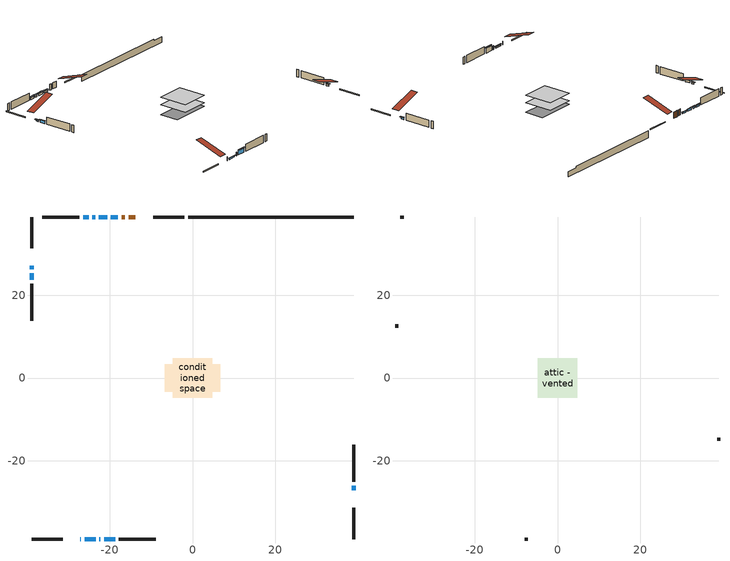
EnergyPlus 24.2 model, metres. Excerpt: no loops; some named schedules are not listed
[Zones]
conditioned space
 floor adiabatic (AdiabaticFloorConstruction): -4.82,-4.82 -4.82,4.82 4.82,4.82 4.82,-4.82 z0.55
 floor foundation (Slab1 construction): -6.71,-3.28 -6.71,3.28 6.71,3.28 6.71,-3.28 z-1.74
 wall outside (RimJoist1 construction): -1.99,38.86 -9.48,38.86 / -38.86,-38.86 -31.38,-38.86 / -38.86,38.86 -38.86,31.38 / 38.86,-38.86 38.86,-31.38 z0.55:0.85
 wall outside (AdiabaticWallConstruction 1): -13.81,38.86 -15.44,38.86 / -16.37,38.86 -17.13,38.86 z0.55:2.58
 wall outside (AdiabaticWallConstruction): -27.05,-38.86 -26.98,-38.86 / -22.46,-38.86 -22.28,-38.86 z0.55:1.77; -18.05,38.86 -19.68,38.86 / -38.86,27.05 -38.86,26.23 z0.55:1.03; -26.05,-38.86 -23.38,-38.86 z0.55:0.91; 38.86,-27.05 38.86,-25.95 / -25.08,38.86 -26.41,38.86 z0.55:1.16; -20.61,38.86 -22.59,38.86 z0.55:1.18; -23.52,38.86 -24.16,38.86 z0.55:1.19; -21.35,-38.86 -18.68,-38.86 z0.55:2.13; -38.86,25.3 -38.86,23.68 z0.55:1.34
 wall outside (Wall1 construction): -27.33,38.86 -36.23,38.86 / -17.75,-38.86 -8.86,-38.86 / -38.86,22.75 -38.86,13.86 / 38.86,-25.02 38.86,-16.13 z0.55:2.99
 wall foundation (FoundationWall1 construction): -1.07,38.86,-1.74 -1.07,38.86,0.55 34.87,38.86,0.55 34.87,38.86,0.02 38.86,38.86,0.02 38.86,38.86,-1.74
 window (WindowConstruction 6): -27.04,-38.86 -26.98,-38.86 z0.55:1.77
 window (WindowConstruction 8): -18.05,38.86 -19.68,38.86 z0.55:1.03
 window (WindowConstruction 9): -26.05,-38.86 -23.38,-38.86 z0.55:0.91
 window (WindowConstruction 10): -38.86,27.04 -38.86,26.23 z0.55:1.03
 window (WindowConstruction 7): -22.46,-38.86 -22.28,-38.86 z0.55:1.77
 window (WindowConstruction): 38.86,-27.04 38.86,-25.95 z0.55:1.16
 window (WindowConstruction 1): -20.61,38.86 -22.59,38.86 z0.55:1.18
 window (WindowConstruction 2): -23.52,38.86 -24.16,38.86 z0.55:1.18
 window (WindowConstruction 3): -25.09,38.86 -26.41,38.86 z0.55:1.16
 window (WindowConstruction 4): -21.35,-38.86 -18.68,-38.86 z0.55:2.13
 window (WindowConstruction 5): -38.86,25.3 -38.86,23.68 z0.55:1.34
 door (Door): -13.81,38.86 -15.44,38.86 z0.55:2.58
 door (Door 1): -16.37,38.86 -17.13,38.86 z0.55:2.58
 ceiling adiabatic (AdiabaticFloorConstruction): 4.82,-4.82 4.82,4.82 -4.82,4.82 -4.82,-4.82 z0.55
attic - vented
 floor to conditioned space (Floor1 construction Reversed): -4.82,-4.82 -4.82,4.82 4.82,4.82 4.82,-4.82 z2.99
 wall outside (Wall2 construction): -37.16,38.86 -37.94,38.86 / -7.93,-38.86 -7.15,-38.86 / -38.86,12.93 -38.86,12.15 / 38.86,-15.2 38.86,-14.42 z0.55:2.99
 roof outside (Roof1 construction): -12.89,38.86,2.99 -12.89,29.47,6.12 -10.41,29.47,6.12 -10.41,38.86,2.99; -27.97,-38.86,2.99 -27.97,-29.47,6.12 -30.45,-29.47,6.12 -30.45,-38.86,2.99; -38.86,27.97,2.99 -29.47,27.97,6.12 -29.47,30.45,6.12 -38.86,30.45,2.99; 38.86,-27.97,2.99 29.47,-27.97,6.12 29.47,-30.45,6.12 38.86,-30.45,2.99
shading: -19.88,38.86 -17.85,38.86 -17.85,39.28 -19.88,39.28 z1.23; -23.18,-38.86 -26.25,-38.86 -26.25,-39.28 -23.18,-39.28 z1.11; -38.86,26.03 -38.86,27.25 -39.28,27.25 -39.28,26.03 z1.23; 38.86,-25.75 38.86,-27.25 39.28,-27.25 39.28,-25.75 z1.36; -22.79,38.86 -20.41,38.86 -20.41,39.28 -22.79,39.28 z1.39; -24.36,38.86 -23.32,38.86 -23.32,39.28 -24.36,39.28 z1.39; -26.61,38.86 -24.88,38.86 -24.88,39.28 -26.61,39.28 z1.36; -18.48,-38.86 -21.55,-38.86 -21.55,-39.28 -18.48,-39.28 z2.33; -38.86,23.48 -38.86,25.5 -39.28,25.5 -39.28,23.48 z1.54
[Building]
Building 1: Terrain=Suburbs
[Site:Location]
Erieau AUT_ON: Latitude {deg}=42.25; Longitude {deg}=-81.9; Time Zone {hr}=-5; Elevation {m}=178; Keep Site Location Information=Yes
[Site:GroundTemperature:Shallow]
5.2292, 3.30147, 3.1471, 4.0619, 7.73432, 11.3896, 14.5586, 16.5661, 16.7366, 15.1039, 12.0157, 8.47254
[Site:WaterMainsTemperature]
Calculation Method=Schedule; Temperature Schedule=mains temperature schedule
[Material] Roughness=Rough; Thermal Absorptance=0.9
Name | Thickness {m} | Conductivity {W/m-K} | Density {kg/m3} | Specific Heat {J/kg-K} | Solar Absorptance | Visible Absorptance
asphalt or fiberglass shingles | 0.00635 | 0.162714 | 1121.4 | 1465.45 | 0.4 | 0.4
ceiling loosefill ins | 0.169333 | 0.0480833 | 16.02 | 1046.75 | 0.7 | 0.7
ceiling stud and cavity | 0.1397 | 0.162576 | 65.682 | 1177.47 | 0.7 | 0.7
concrete 4.0 in. | 0.1016 | 1.803125 | 2242.8 | 837.4 | 0.7 | 0.7
concrete 8.0 in. | 0.2032 | 1.803125 | 2242.8 | 837.4 | 0.7 | 0.7
door material | 0.04445 | 0.053851 | 512.64 | 1214.23 | 0.7 | 0.7
door material 1 | 0.04445 | 0.0639163 | 512.64 | 1214.23 | 0.7 | 0.7
floor covering | 0.0127 | 0.0433444 | 54.468 | 1339.84 | 0.6 | 0.6
floor rigid ins; wall rigid ins | 0.512978 | 0.029427 | 32.04 | 1214.23 | 0.7 | 0.7
floor stud and cavity | 0.1397 | 1.75129 | 37.0049 | 1207.88 | 0.7 | 0.7
furniture material conditioned space 1 | 0.1524 | 0.115458 | 640.8 | 1214.23 | 0.6 | 0.6
gypsum board | 0.0127 | 0.160291 | 801 | 837.4 | 0.6 | 0.6
osb sheathing 0.5 in. | 0.0127 | 0.115458 | 512.64 | 1214.23 | 0.7 | 0.7
osb sheathing 0.75 in. | 0.01905 | 0.115458 | 512.64 | 1214.23 | 0.7 | 0.7
rim joist stud and cavity | 0.0508 | 0.648972 | 50.32683 | 1063.81 | 0.6 | 0.6
wall stud and cavity | 0.1397 | 0.0981912 | 139.0536 | 1170.24 | 0.7 | 0.7
wall stud and cavity 1 | 0.0889 | 6.1454 | 50.32683 | 1063.81 | 0.6 | 0.6
wall stud and cavity 2 | 0.0889 | 0.380278 | 52.3479 | 1209.89 | 0.7 | 0.7
wall stud and cavity 3 | 0.0889 | 0.391764 | 83.0341 | 1211.67 | 0.7 | 0.7
wood siding | 0.0254 | 0.102417 | 544.68 | 1172.36 | 0.4 | 0.4
wood siding 1 | 0.00254 | 0.102417 | 544.68 | 1172.36 | 0.4 | 0.4
wood siding 2; wood siding 3; wood siding 4 | 0.0254 | 0.102417 | 544.68 | 1172.36 | 0.7 | 0.7
[WindowMaterial:SimpleGlazingSystem]
Name | U-Factor {W/m2-K} | Solar Heat Gain Coefficient
WindowMaterial | 2.68456 | 0.45
WindowMaterial 1 | 2.682855 | 0.5
WindowMaterial 2 | 2.68683 | 0.38
WindowMaterial 3 | 2.68399 | 0.47
WindowMaterial 4 | 2.67945 | 0.6
WindowMaterial 5 | 2.68399 | 0.52
WindowMaterial 6 | 7.61022 | 0.53
WindowMaterial 7 | 7.37402 | 0.57
WindowMaterial 8 | 2.68229 | 0.39
WindowMaterial 9 | 2.6874 | 0.41
[Construction]
AdiabaticFloorConstruction: floor stud and cavity, floor rigid ins, osb sheathing 0.75 in., floor covering
AdiabaticWallConstruction: wood siding 3, wall rigid ins, wall stud and cavity 2, gypsum board
AdiabaticWallConstruction 1: wood siding 4, wall rigid ins, wall stud and cavity 2, gypsum board
Door: door material
Door 1: door material 1
Floor1 construction Reversed: gypsum board, ceiling stud and cavity, ceiling loosefill ins
FoundationWall1 construction: concrete 8.0 in.
furniture construction conditioned space 1: furniture material conditioned space 1
PartitionWallConstruction: gypsum board, wall stud and cavity 3, gypsum board
RimJoist1 construction: wood siding 2, rim joist stud and cavity
Roof1 construction: asphalt or fiberglass shingles
Slab1 construction: concrete 4.0 in.
Wall1 construction: wood siding, osb sheathing 0.5 in., wall stud and cavity, gypsum board
Wall2 construction: wood siding 1, wall stud and cavity 1
WindowConstruction: WindowMaterial
WindowConstruction 1: WindowMaterial 1
WindowConstruction 10; WindowConstruction 8: WindowMaterial 8
WindowConstruction 2: WindowMaterial 2
WindowConstruction 3: WindowMaterial 3
WindowConstruction 4: WindowMaterial 4
WindowConstruction 5: WindowMaterial 5
WindowConstruction 6: WindowMaterial 6
WindowConstruction 7: WindowMaterial 7
WindowConstruction 9: WindowMaterial 9
[Zone] Multiplier=1; Part of Total Floor Area=Yes
Name | Volume {m3}
attic - vented | 47.2686
conditioned space | 447.9
[Space]
Name | Zone | Volume {m3}
attic - vented 1 | attic - vented | 47.2686
conditioned space 1 | conditioned space | 447.9
[ZoneInfiltration:EffectiveLeakageArea]
infil attic - vented 1: Zone or Space=attic - vented 1; Schedule=Always On Discrete; Effective Air Leakage Area {cm2}=4464; Stack Coefficient=0.000387285; Wind Coefficient=1.32964e-05
[ZoneMixing]
whole house fan mix: Zone or Space=attic - vented; Schedule=Always On Continuous; Design Flow Rate Calculation Method=Flow/Zone; Design Flow Rate {m3/s}=0; Source Zone or Space=conditioned space
[SurfaceProperty:ExposedFoundationPerimeter]
Slab1: Exposed Perimeter Calculation Method=TotalExposedPerimeter; Total Exposed Perimeter {m}=39.93
[InternalMass] Zone or ZoneList=conditioned space; Space or SpaceList=conditioned space 1
Name | Construction | Surface Area {m2}
furniture mass conditioned space 1 | furniture construction conditioned space 1 | 72.3599
partition wall mass | PartitionWallConstruction | 180.9
[Lights]
interior lighting: Zone or ZoneList or Space or SpaceList=conditioned space 1; Schedule=interior lighting schedule; Design Level Calculation Method=LightingLevel; Lighting Level {W}=343.2; Return Air Fraction=0; Fraction Radiant=0.6; Fraction Visible=0.2; Fraction Replaceable=1
[People]
occupants: Zone or ZoneList or Space or SpaceList=conditioned space 1; Number of People Schedule=occupants schedule; Number of People Calculation Method=People; Number of People=3; Fraction Radiant=0.314171; Sensible Heat Fraction=0.56303; Activity Level Schedule=occupants activity schedule; Carbon Dioxide Generation Rate {m3/s-W}=0; Enable ASHRAE 55 Comfort Warnings=No; Mean Radiant Temperature Calculation Type=EnclosureAveraged
[ElectricEquipment] Zone or ZoneList or Space or SpaceList=conditioned space 1; Design Level Calculation Method=EquipmentLevel
Name | Schedule | Design Level {W} | Fraction Latent | Fraction Radiant | Fraction Lost
clothes dryer | clothes dryer schedule | 140.772 | 0.015 | 0.081 | 0.85
clothes washer | clothes washer schedule | 32.1985 | 0.03 | 0.162 | 0.7
cooking range | cooking range schedule | 215.147 | 0.08 | 0.432 | 0.2
dishwasher | dishwasher schedule | 66.8632 | 0.3 | 0.18 | 0.4
fridge | fridge schedule | 72.9452 | 0 | 0.6 | 0
mech vent house fan | mech vent house fan schedule | 0.95 | 0 | 0 | 1
mech vent house fan cfis | mech vent house fan cfis schedule | 0 | 0 | 0 | 0
misc plug loads | misc plug loads schedule | 494.7 | 0.045 | 0.513 | 0.1
whole house fan | Always On Discrete | 0 | 0 | 0 | 1
[OtherEquipment] Zone or ZoneList or Space or SpaceList=conditioned space 1; Design Level Calculation Method=EquipmentLevel
Name | Fuel Type | Schedule | Design Level {W} | Fraction Latent | Fraction Radiant | Fraction Lost
clothes dryer 1 | Electricity | clothes dryer schedule | 0 | 0.015 | 0.081 | 0.85
cooking range 1 | Electricity | cooking range schedule | 0 | 0.08 | 0.432 | 0.2
general water use latent | None | general water use schedule | 62.594 | 1 | 0 | 0
general water use sensible | None | general water use schedule | -61.6891 | 0 | 0.6 | 0
mech vent house fan latent load | None | Always On Discrete | 0 | 1 | 0 | 0
mech vent house fan sensible load | None | Always On Discrete | 0 | 0 | 0 | 0
water heater energy adjustment1 | NaturalGas | Always On Discrete | 0.01 | 0 | 0 | 1
[ZoneInfiltration:DesignFlowRate] Zone or ZoneList or Space or SpaceList=conditioned space 1; Schedule=Always On Discrete; Design Flow Rate Calculation Method=Flow/Zone; Design Flow Rate {m3/s}=0
infil flow; natural vent flow; whole house fan flow
[AvailabilityManager:Scheduled]
central ac and furnace airloop Availability Manager: Schedule=Always On Discrete
[Foundation:Kiva]
Foundation Kiva 1: Initial Indoor Air Temperature {C}=18; Wall Height Above Grade {m}=0.549981; Wall Depth Below Slab {m}=0.2032
[Foundation:Kiva:Settings]
Soil Conductivity {W/m-K}=0.849921; Soil Density {kg/m3}=1842.3; Soil Specific Heat {J/kg-K}=418.7; Ground Solar Absorptivity=0.9; Ground Thermal Absorptivity=0.9; Ground Surface Roughness {m}=0.03; Far-Field Width {m}=40; Deep-Ground Boundary Condition=ZeroFlux; Deep-Ground Depth {m}=40; Minimum Cell Dimension {m}=0.2; Maximum Cell Growth Coefficient=3; Simulation Timestep=Timestep
[Exterior:Lights]
exterior lighting: Schedule=exterior lighting schedule; Design Level {W}=75.6
[EnergyManagementSystem:GlobalVariable]
central_ac_and_furnace_airloop_Fan_RTF
infil_program_Qfan
infil_program_Qinf
natural_vent_program_Qnv
natural_vent_program_Qwhf
[EnergyManagementSystem:Sensor]
Name | Output:Variable or Output:Meter Index Key | Output:Variable or Output:Meter
airflow_gain | infil flow | Infiltration Sensible Heat Gain Energy
airflow_gain_1 | natural vent flow | Infiltration Sensible Heat Gain Energy
airflow_gain_2 | whole house fan flow | Infiltration Sensible Heat Gain Energy
airflow_loss | infil flow | Infiltration Sensible Heat Loss Energy
airflow_loss_1 | natural vent flow | Infiltration Sensible Heat Loss Energy
airflow_loss_2 | whole house fan flow | Infiltration Sensible Heat Loss Energy
clg_load_cond |  | Cooling:EnergyTransfer:Zone:CONDITIONED SPACE
clg_sp_s; clg_sp_s_1 | cooling setpoint | Schedule Value
clothes_dryer_exhaust_0_sch_s | clothes dryer exhaust 0 schedule | Schedule Value
cool_season | cooling season schedule | Schedule Value
htg_load_cond |  | Heating:EnergyTransfer:Zone:CONDITIONED SPACE
htg_sp_s; htg_sp_s_1 | heating setpoint | Schedule Value
ig_ee_conv | clothes dryer | Electric Equipment Convective Heating Energy
ig_ee_conv_2 | cooking range | Electric Equipment Convective Heating Energy
ig_ee_conv_4 | fridge | Electric Equipment Convective Heating Energy
ig_ee_conv_5 | misc plug loads | Electric Equipment Convective Heating Energy
ig_ee_conv_6 | whole house fan | Electric Equipment Convective Heating Energy
ig_ee_rad | clothes dryer | Electric Equipment Radiant Heating Energy
ig_ee_rad_2 | cooking range | Electric Equipment Radiant Heating Energy
ig_ee_rad_4 | fridge | Electric Equipment Radiant Heating Energy
ig_ee_rad_5 | misc plug loads | Electric Equipment Radiant Heating Energy
ig_ee_rad_6 | whole house fan | Electric Equipment Radiant Heating Energy
ig_lgt_conv | interior lighting | Lights Convective Heating Energy
ig_lgt_rad | interior lighting | Lights Radiant Heating Energy
ig_lgt_vis | interior lighting | Lights Visible Radiation Heating Energy
ig_oe_conv | clothes dryer 1 | Other Equipment Convective Heating Energy
ig_oe_conv_1 | cooking range 1 | Other Equipment Convective Heating Energy
ig_oe_conv_2 | general water use latent | Other Equipment Convective Heating Energy
ig_oe_conv_3 | general water use sensible | Other Equipment Convective Heating Energy
ig_oe_conv_4 | water heater energy adjustment1 | Other Equipment Convective Heating Energy
ig_oe_rad | clothes dryer 1 | Other Equipment Radiant Heating Energy
ig_oe_rad_1 | cooking range 1 | Other Equipment Radiant Heating Energy
ig_oe_rad_2 | general water use latent | Other Equipment Radiant Heating Energy
ig_oe_rad_3 | general water use sensible | Other Equipment Radiant Heating Energy
ig_oe_rad_4 | water heater energy adjustment1 | Other Equipment Radiant Heating Energy
ig_ppl_conv | occupants | People Convective Heating Energy
ig_ppl_rad | occupants | People Radiant Heating Energy
im_conv | furniture mass conditioned space 1 | Surface Inside Face Convection Heat Gain Energy
im_conv_1 | partition wall mass | Surface Inside Face Convection Heat Gain Energy
im_ig | furniture mass conditioned space 1 | Surface Inside Face Internal Gains Radiation Heat Gain Energy
im_ig_1 | partition wall mass | Surface Inside Face Internal Gains Radiation Heat Gain Energy
im_lgt | furniture mass conditioned space 1 | Surface Inside Face Lights Radiation Heat Gain Energy
im_lgt_1 | partition wall mass | Surface Inside Face Lights Radiation Heat Gain Energy
im_sol | furniture mass conditioned space 1 | Surface Inside Face Solar Radiation Heat Gain Energy
im_sol_1 | partition wall mass | Surface Inside Face Solar Radiation Heat Gain Energy
im_surf | furniture mass conditioned space 1 | Surface Inside Face Net Surface Thermal Radiation Heat Gain Energy
im_surf_1 | partition wall mass | Surface Inside Face Net Surface Thermal Radiation Heat Gain Energy
mv_conv | mech vent house fan | Electric Equipment Convective Heating Energy
mv_conv_1 | mech vent house fan cfis | Electric Equipment Convective Heating Energy
mv_conv_2 | mech vent house fan latent load | Other Equipment Convective Heating Energy
mv_conv_3 | mech vent house fan sensible load | Other Equipment Convective Heating Energy
mv_rad | mech vent house fan | Electric Equipment Radiant Heating Energy
mv_rad_1 | mech vent house fan cfis | Electric Equipment Radiant Heating Energy
mv_rad_2 | mech vent house fan latent load | Other Equipment Radiant Heating Energy
mv_rad_3 | mech vent house fan sensible load | Other Equipment Radiant Heating Energy
natural_vent_s | natural vent schedule | Schedule Value
out_pb_s |  | Site Outdoor Air Barometric Pressure
out_wt_s |  | Site Outdoor Air Humidity Ratio
site_vw_s |  | Site Wind Speed
ss_back_out | Window1 | Surface Window Shortwave from Zone Back Out Window Heat Transfer Rate
ss_back_out_1 | Window10 | Surface Window Shortwave from Zone Back Out Window Heat Transfer Rate
ss_back_out_10 | Window9 | Surface Window Shortwave from Zone Back Out Window Heat Transfer Rate
ss_back_out_2 | Window12 | Surface Window Shortwave from Zone Back Out Window Heat Transfer Rate
ss_back_out_3 | Window13 | Surface Window Shortwave from Zone Back Out Window Heat Transfer Rate
ss_back_out_4 | Window2 | Surface Window Shortwave from Zone Back Out Window Heat Transfer Rate
ss_back_out_5 | Window4 | Surface Window Shortwave from Zone Back Out Window Heat Transfer Rate
ss_back_out_6 | Window5 | Surface Window Shortwave from Zone Back Out Window Heat Transfer Rate
ss_back_out_7 | Window6 | Surface Window Shortwave from Zone Back Out Window Heat Transfer Rate
ss_back_out_8 | Window7 | Surface Window Shortwave from Zone Back Out Window Heat Transfer Rate
ss_back_out_9 | Window8 | Surface Window Shortwave from Zone Back Out Window Heat Transfer Rate
ss_conv | Door1 | Surface Inside Face Convection Heat Gain Energy
ss_conv_1 | Door3 | Surface Inside Face Convection Heat Gain Energy
ss_conv_10 | Window7 | Surface Inside Face Convection Heat Gain Energy
ss_conv_11 | Window8 | Surface Inside Face Convection Heat Gain Energy
ss_conv_12 | Window9 | Surface Inside Face Convection Heat Gain Energy
ss_conv_2 | Window1 | Surface Inside Face Convection Heat Gain Energy
ss_conv_3 | Window10 | Surface Inside Face Convection Heat Gain Energy
ss_conv_4 | Window12 | Surface Inside Face Convection Heat Gain Energy
ss_conv_5 | Window13 | Surface Inside Face Convection Heat Gain Energy
ss_conv_6 | Window2 | Surface Inside Face Convection Heat Gain Energy
ss_conv_7 | Window4 | Surface Inside Face Convection Heat Gain Energy
ss_conv_8 | Window5 | Surface Inside Face Convection Heat Gain Energy
ss_conv_9 | Window6 | Surface Inside Face Convection Heat Gain Energy
ss_ig | Door1 | Surface Inside Face Internal Gains Radiation Heat Gain Energy
ss_ig_1 | Door3 | Surface Inside Face Internal Gains Radiation Heat Gain Energy
ss_ig_10 | Window7 | Surface Inside Face Internal Gains Radiation Heat Gain Energy
ss_ig_11 | Window8 | Surface Inside Face Internal Gains Radiation Heat Gain Energy
ss_ig_12 | Window9 | Surface Inside Face Internal Gains Radiation Heat Gain Energy
ss_ig_2 | Window1 | Surface Inside Face Internal Gains Radiation Heat Gain Energy
ss_ig_3 | Window10 | Surface Inside Face Internal Gains Radiation Heat Gain Energy
ss_ig_4 | Window12 | Surface Inside Face Internal Gains Radiation Heat Gain Energy
ss_ig_5 | Window13 | Surface Inside Face Internal Gains Radiation Heat Gain Energy
ss_ig_6 | Window2 | Surface Inside Face Internal Gains Radiation Heat Gain Energy
ss_ig_7 | Window4 | Surface Inside Face Internal Gains Radiation Heat Gain Energy
ss_ig_8 | Window5 | Surface Inside Face Internal Gains Radiation Heat Gain Energy
ss_ig_9 | Window6 | Surface Inside Face Internal Gains Radiation Heat Gain Energy
ss_lgt | Door1 | Surface Inside Face Lights Radiation Heat Gain Energy
ss_lgt_1 | Door3 | Surface Inside Face Lights Radiation Heat Gain Energy
ss_sol | Door1 | Surface Inside Face Solar Radiation Heat Gain Energy
ss_sol_1 | Door3 | Surface Inside Face Solar Radiation Heat Gain Energy
ss_surf | Door1 | Surface Inside Face Net Surface Thermal Radiation Heat Gain Energy
ss_surf_1 | Door3 | Surface Inside Face Net Surface Thermal Radiation Heat Gain Energy
ss_surf_10 | Window7 | Surface Inside Face Net Surface Thermal Radiation Heat Gain Energy
ss_surf_11 | Window8 | Surface Inside Face Net Surface Thermal Radiation Heat Gain Energy
ss_surf_12 | Window9 | Surface Inside Face Net Surface Thermal Radiation Heat Gain Energy
ss_surf_2 | Window1 | Surface Inside Face Net Surface Thermal Radiation Heat Gain Energy
ss_surf_3 | Window10 | Surface Inside Face Net Surface Thermal Radiation Heat Gain Energy
ss_surf_4 | Window12 | Surface Inside Face Net Surface Thermal Radiation Heat Gain Energy
ss_surf_5 | Window13 | Surface Inside Face Net Surface Thermal Radiation Heat Gain Energy
ss_surf_6 | Window2 | Surface Inside Face Net Surface Thermal Radiation Heat Gain Energy
ss_surf_7 | Window4 | Surface Inside Face Net Surface Thermal Radiation Heat Gain Energy
ss_surf_8 | Window5 | Surface Inside Face Net Surface Thermal Radiation Heat Gain Energy
ss_surf_9 | Window6 | Surface Inside Face Net Surface Thermal Radiation Heat Gain Energy
ss_trans_in | Window1 | Surface Window Transmitted Solar Radiation Rate
ss_trans_in_1 | Window10 | Surface Window Transmitted Solar Radiation Rate
ss_trans_in_10 | Window9 | Surface Window Transmitted Solar Radiation Rate
ss_trans_in_2 | Window12 | Surface Window Transmitted Solar Radiation Rate
ss_trans_in_3 | Window13 | Surface Window Transmitted Solar Radiation Rate
ss_trans_in_4 | Window2 | Surface Window Transmitted Solar Radiation Rate
ss_trans_in_5 | Window4 | Surface Window Transmitted Solar Radiation Rate
ss_trans_in_6 | Window5 | Surface Window Transmitted Solar Radiation Rate
ss_trans_in_7 | Window6 | Surface Window Transmitted Solar Radiation Rate
ss_trans_in_8 | Window7 | Surface Window Transmitted Solar Radiation Rate
ss_trans_in_9 | Window8 | Surface Window Transmitted Solar Radiation Rate
ss_trans_out | Window1 | Surface Inside Face Initial Transmitted Diffuse Transmitted Out Window Solar Radiation Rate
ss_trans_out_1 | Window10 | Surface Inside Face Initial Transmitted Diffuse Transmitted Out Window Solar Radiation Rate
ss_trans_out_10 | Window9 | Surface Inside Face Initial Transmitted Diffuse Transmitted Out Window Solar Radiation Rate
ss_trans_out_2 | Window12 | Surface Inside Face Initial Transmitted Diffuse Transmitted Out Window Solar Radiation Rate
ss_trans_out_3 | Window13 | Surface Inside Face Initial Transmitted Diffuse Transmitted Out Window Solar Radiation Rate
ss_trans_out_4 | Window2 | Surface Inside Face Initial Transmitted Diffuse Transmitted Out Window Solar Radiation Rate
ss_trans_out_5 | Window4 | Surface Inside Face Initial Transmitted Diffuse Transmitted Out Window Solar Radiation Rate
ss_trans_out_6 | Window5 | Surface Inside Face Initial Transmitted Diffuse Transmitted Out Window Solar Radiation Rate
ss_trans_out_7 | Window6 | Surface Inside Face Initial Transmitted Diffuse Transmitted Out Window Solar Radiation Rate
ss_trans_out_8 | Window7 | Surface Inside Face Initial Transmitted Diffuse Transmitted Out Window Solar Radiation Rate
ss_trans_out_9 | Window8 | Surface Inside Face Initial Transmitted Diffuse Transmitted Out Window Solar Radiation Rate
s_conv | Floor1 | Surface Inside Face Convection Heat Gain Energy
s_conv_1 | FoundationWall1 | Surface Inside Face Convection Heat Gain Energy
s_conv_10 | Wall1:180 | Surface Inside Face Convection Heat Gain Energy
s_conv_11 | Wall1:270 | Surface Inside Face Convection Heat Gain Energy
s_conv_12 | Wall1:90 | Surface Inside Face Convection Heat Gain Energy
s_conv_2 | inferred conditioned ceiling | Surface Inside Face Convection Heat Gain Energy
s_conv_3 | inferred conditioned floor | Surface Inside Face Convection Heat Gain Energy
s_conv_4 | RimJoist1:0 | Surface Inside Face Convection Heat Gain Energy
s_conv_5 | RimJoist1:180 | Surface Inside Face Convection Heat Gain Energy
s_conv_6 | RimJoist1:270 | Surface Inside Face Convection Heat Gain Energy
s_conv_7 | RimJoist1:90 | Surface Inside Face Convection Heat Gain Energy
s_conv_8 | Slab1 | Surface Inside Face Convection Heat Gain Energy
s_conv_9 | Wall1:0 | Surface Inside Face Convection Heat Gain Energy
s_ig | Floor1 | Surface Inside Face Internal Gains Radiation Heat Gain Energy
s_ig_1 | FoundationWall1 | Surface Inside Face Internal Gains Radiation Heat Gain Energy
s_ig_10 | Wall1:180 | Surface Inside Face Internal Gains Radiation Heat Gain Energy
s_ig_11 | Wall1:270 | Surface Inside Face Internal Gains Radiation Heat Gain Energy
s_ig_12 | Wall1:90 | Surface Inside Face Internal Gains Radiation Heat Gain Energy
s_ig_2 | inferred conditioned ceiling | Surface Inside Face Internal Gains Radiation Heat Gain Energy
s_ig_3 | inferred conditioned floor | Surface Inside Face Internal Gains Radiation Heat Gain Energy
s_ig_4 | RimJoist1:0 | Surface Inside Face Internal Gains Radiation Heat Gain Energy
s_ig_5 | RimJoist1:180 | Surface Inside Face Internal Gains Radiation Heat Gain Energy
s_ig_6 | RimJoist1:270 | Surface Inside Face Internal Gains Radiation Heat Gain Energy
s_ig_7 | RimJoist1:90 | Surface Inside Face Internal Gains Radiation Heat Gain Energy
s_ig_8 | Slab1 | Surface Inside Face Internal Gains Radiation Heat Gain Energy
s_ig_9 | Wall1:0 | Surface Inside Face Internal Gains Radiation Heat Gain Energy
s_lgt | Floor1 | Surface Inside Face Lights Radiation Heat Gain Energy
s_lgt_1 | FoundationWall1 | Surface Inside Face Lights Radiation Heat Gain Energy
s_lgt_10 | Wall1:180 | Surface Inside Face Lights Radiation Heat Gain Energy
s_lgt_11 | Wall1:270 | Surface Inside Face Lights Radiation Heat Gain Energy
s_lgt_12 | Wall1:90 | Surface Inside Face Lights Radiation Heat Gain Energy
